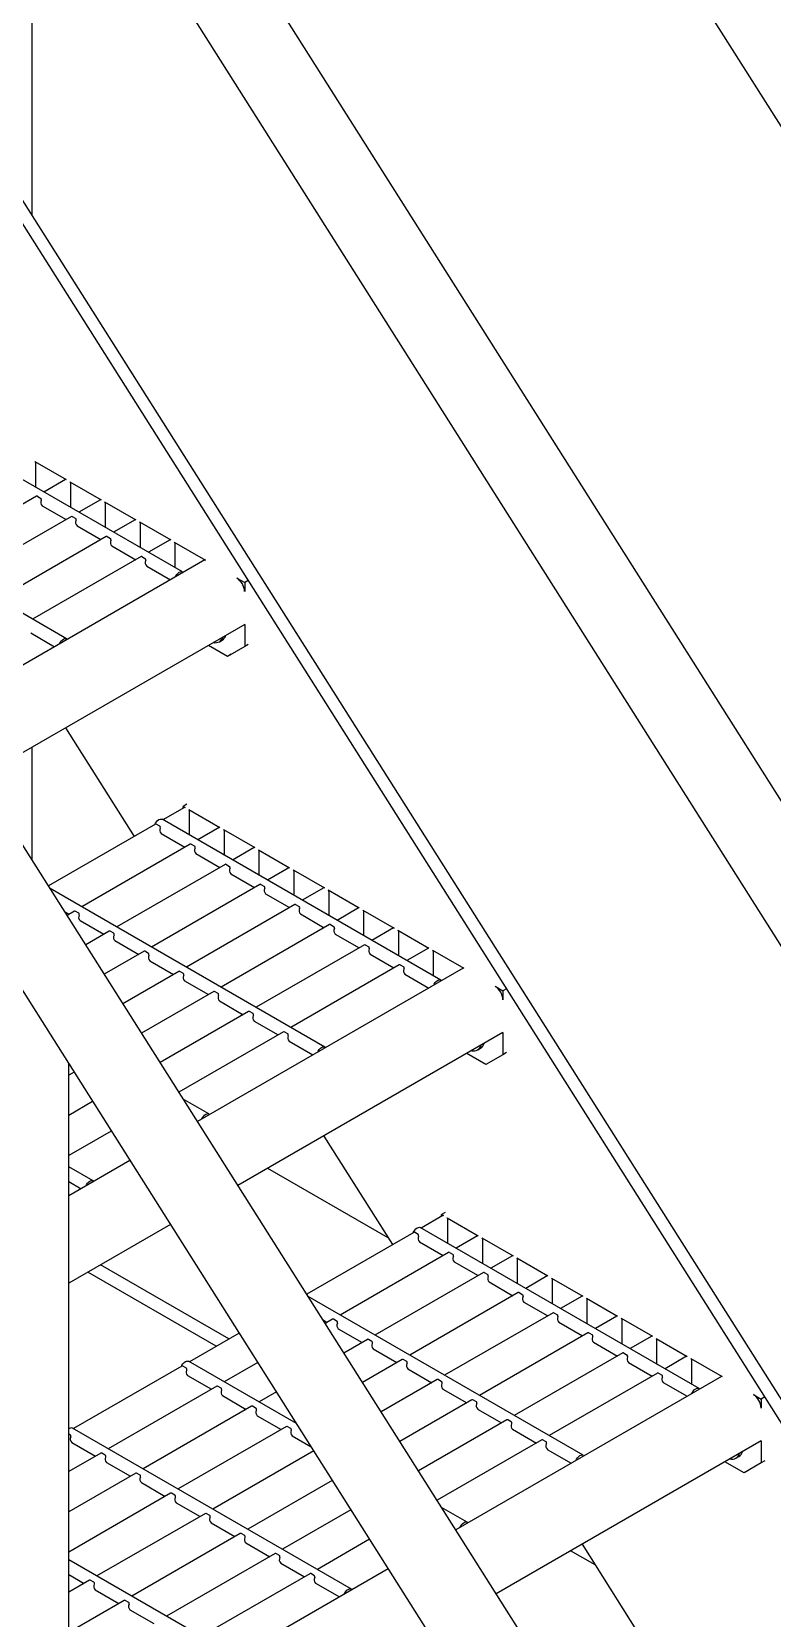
# Model space of a CAD drawing. Header units: millimetres. Extents: x 0 to 55611, y 0 to 32827.
# Drawn here: x 45507 to 45875, y 9602 to 10389 of the extents above; entities that cross this region are included whole.
import ezdxf

# ---------------------------------------------------------------- set-up
doc = ezdxf.new("R2010")
doc.units = ezdxf.units.MM
doc.header["$LTSCALE"] = 10
doc.linetypes.add('SLD-Continua', pattern=[0])
doc.layers.add('STRUC', color=5, linetype='SLD-Continua')

msp = doc.modelspace()

# ---------------------------------------------------------------- linework, layer by layer
at = {"layer": 'STRUC', "linetype": 'SLD-Continua', "lineweight": 25}
for p, q in [((45164.2, 11472.09), (46473.3, 9402.26)), ((46038.04, 9139.34), (44717.33, 11227.52)), ((44690.04, 11198.36), (45999.14, 9128.53)), ((45960.92, 9877.97), (45360.98, 10826.55)), ((45340.69, 10786.31), (45959.53, 9807.86)), ((47664.1, 6876.55), (45230.61, 10724.16)), ((47669.49, 6879.66), (45236, 10727.27)), ((45507.48, 10522.61), (45507.48, 10298.04)), ((45582.23, 10120.9), (45444.02, 10200.69)), ((45509.08, 10175.63), (45524.56, 10166.69)), ((45509.53, 10162.87), (45509.53, 10174.85)), ((45524.75, 10087.72), (45388.45, 10166.41)), ((45524.24, 10166.73), (45513.54, 10160.55)), ((45526.35, 10165.66), (45541.83, 10156.72)), ((45526.8, 10152.9), (45526.8, 10164.88)), ((45509.83, 10158.41), (45456.07, 10127.37)), ((45510.25, 10158.44), (45512.05, 10157.4)), ((45512.64, 10153.74), (45524.47, 10146.91)), ((45541.51, 10156.75), (45530.82, 10150.58)), ((45543.63, 10155.68), (45559.11, 10146.75)), ((45544.08, 10142.92), (45544.08, 10154.91)), ((45527.11, 10148.44), (45473.34, 10117.4)), ((45527.53, 10148.46), (45529.33, 10147.43)), ((45558.79, 10146.78), (45548.09, 10140.6)), ((45560.9, 10145.71), (45576.38, 10136.77)), ((45544.39, 10138.46), (45490.62, 10107.43)), ((45529.92, 10143.76), (45541.74, 10136.94)), ((45544.81, 10138.49), (45546.6, 10137.45)), ((45561.35, 10132.95), (45561.35, 10144.93)), ((45547.19, 10133.79), (45559.02, 10126.96)), ((45576.07, 10136.81), (45565.37, 10130.63)), ((45578.18, 10135.74), (45593.66, 10126.8)), ((45578.63, 10122.98), (45578.63, 10134.96)), ((45593.34, 10126.83), (45461.59, 10050.77)), ((45561.66, 10128.49), (45507.9, 10097.45)), ((45562.08, 10128.52), (45563.88, 10127.48)), ((45564.47, 10123.82), (45576.3, 10116.99)), ((45609.19, 10117.84), (45613.06, 10115.6)), ((45614.85, 10116.64), (45613.06, 10115.6)), ((45613.06, 10115.6), (45613.06, 10111.14)), ((45613.06, 10094.86), (45481.67, 10019.02)), ((45507, 10090.64), (45518.82, 10083.81)), ((45613.06, 10094.86), (45613.06, 10083.92)), ((45604.57, 10079.02), (45595.09, 10084.49)), ((45600.53, 10086.27), (45601.96, 10087.1)), ((45613.06, 10083.92), (45604.57, 10079.02)), ((45614.85, 10084.96), (45613.06, 10083.92)), ((45606.36, 10080.06), (45604.57, 10079.02)), ((45524.2, 10043.57), (45558.27, 9989.71)), ((45507.48, 10033.92), (45507.48, 9978.21)), ((45583.21, 10004.11), (45572.52, 9997.94)), ((45584.43, 10005.64), (45582.63, 10004.6)), ((45582.63, 10004.6), (45583.53, 10004.08)), ((45582.63, 10003.78), (45582.63, 10004.6)), ((45568.81, 9995.8), (45515.73, 9965.16)), ((45571.02, 9994.79), (45569.23, 9995.82)), ((45710.3, 9918.39), (45572.1, 9998.18)), ((45585.33, 10003.04), (45600.81, 9994.11)), ((45585.78, 9990.28), (45585.78, 10002.27)), ((45571.62, 9991.13), (45583.44, 9984.3)), ((45600.49, 9994.14), (45589.79, 9987.96)), ((45602.6, 9993.07), (45618.08, 9984.13)), ((45603.05, 9980.31), (45603.05, 9992.29)), ((45586.08, 9985.82), (45532.32, 9954.79)), ((45586.5, 9985.85), (45588.3, 9984.81)), ((45588.89, 9981.15), (45600.72, 9974.33)), ((45617.76, 9984.17), (45607.07, 9977.99)), ((45619.88, 9983.1), (45635.36, 9974.16)), ((45620.33, 9970.34), (45620.33, 9982.32)), ((45603.36, 9975.85), (45549.59, 9944.81)), ((45603.78, 9975.88), (45605.58, 9974.84)), ((45635.04, 9974.19), (45624.34, 9968.02)), ((45637.15, 9973.12), (45652.63, 9964.19)), ((45637.6, 9960.36), (45637.6, 9972.35)), ((45620.64, 9965.88), (45566.87, 9934.84)), ((45606.17, 9971.18), (45617.99, 9964.35)), ((45621.06, 9965.91), (45622.85, 9964.87)), ((45652.32, 9964.22), (45641.62, 9958.04)), ((45652.83, 9885.22), (45516.53, 9963.9)), ((45623.44, 9961.21), (45635.27, 9954.38)), ((45654.43, 9963.15), (45669.91, 9954.22)), ((45654.88, 9950.39), (45654.88, 9962.37)), ((45523.84, 9952.35), (45525.97, 9951.12)), ((45528.61, 9952.65), (45524.98, 9950.55)), ((45530.83, 9951.64), (45529.03, 9952.67)), ((45637.91, 9955.9), (45584.15, 9924.87)), ((45638.33, 9955.93), (45640.13, 9954.9)), ((45640.72, 9951.23), (45652.55, 9944.41)), ((45669.59, 9954.25), (45658.9, 9948.07)), ((45671.71, 9953.18), (45687.19, 9944.24)), ((45672.16, 9940.42), (45672.16, 9952.4)), ((45531.42, 9947.97), (45543.24, 9941.15)), ((45545.89, 9942.67), (45534.22, 9935.94)), ((45548.1, 9941.66), (45546.31, 9942.7)), ((45655.19, 9945.93), (45601.42, 9914.89)), ((45655.61, 9945.96), (45657.4, 9944.92)), ((45658, 9941.26), (45669.82, 9934.43)), ((45686.87, 9944.27), (45676.17, 9938.1)), ((45688.98, 9943.21), (45704.46, 9934.27)), ((45689.43, 9930.44), (45689.43, 9942.43)), ((45563.16, 9932.7), (45543.46, 9921.32)), ((45548.69, 9938), (45560.52, 9931.17)), ((45565.38, 9931.69), (45563.58, 9932.73)), ((45672.47, 9935.96), (45618.7, 9904.92)), ((45672.88, 9935.99), (45674.68, 9934.95)), ((45704.15, 9934.3), (45693.45, 9928.13)), ((45706.26, 9933.23), (45721.74, 9924.3)), ((45706.71, 9920.47), (45706.71, 9932.45)), ((45565.97, 9928.03), (45577.8, 9921.2)), ((45689.74, 9925.98), (45635.97, 9894.95)), ((45675.27, 9931.29), (45687.1, 9924.46)), ((45690.16, 9926.01), (45691.96, 9924.98)), ((45580.44, 9922.73), (45552.7, 9906.71)), ((45582.65, 9921.72), (45580.86, 9922.75)), ((45583.25, 9918.05), (45595.07, 9911.23)), ((45721.42, 9924.33), (45589.67, 9848.27)), ((45692.55, 9921.31), (45704.37, 9914.49)), ((45597.72, 9912.75), (45561.94, 9892.1)), ((45599.93, 9911.74), (45598.13, 9912.78)), ((45737.27, 9915.33), (45741.13, 9913.1)), ((45742.93, 9914.14), (45741.13, 9913.1)), ((45741.13, 9913.1), (45741.13, 9908.64)), ((45614.99, 9902.78), (45571.18, 9877.49)), ((45600.52, 9908.08), (45612.35, 9901.25)), ((45617.21, 9901.77), (45615.41, 9902.81)), ((45617.8, 9898.11), (45629.62, 9891.28)), ((45632.27, 9892.81), (45580.42, 9862.88)), ((45741.13, 9892.36), (45609.75, 9816.51)), ((45634.48, 9891.8), (45632.69, 9892.83)), ((45635.07, 9888.13), (45646.9, 9881.31)), ((45741.13, 9892.36), (45741.13, 9881.42)), ((45732.65, 9876.52), (45723.17, 9881.99)), ((45728.61, 9883.77), (45730.04, 9884.6)), ((45741.13, 9881.42), (45732.65, 9876.52)), ((45734.44, 9877.55), (45732.65, 9876.52)), ((45742.93, 9882.45), (45741.13, 9881.42)), ((45525.83, 9541.25), (45525.83, 9876.9)), ((45528.44, 9872.76), (45525.83, 9871.25)), ((45537.68, 9858.15), (45525.83, 9851.31)), ((45595.36, 9852.04), (45582.64, 9859.38)), ((45546.92, 9843.54), (45525.83, 9831.36)), ((45652.28, 9841.07), (45686.35, 9787.21)), ((45556.17, 9828.93), (45525.83, 9811.41)), ((45537.88, 9818.86), (45525.83, 9825.82)), ((45684.22, 9790.57), (45624.52, 9825.04)), ((45525.83, 9818.49), (45531.95, 9814.95)), ((45711.29, 9801.61), (45700.59, 9795.43)), ((45712.5, 9803.13), (45710.71, 9802.09)), ((45710.71, 9802.09), (45711.61, 9801.58)), ((45710.71, 9801.27), (45710.71, 9802.09)), ((45713.4, 9800.54), (45728.88, 9791.6)), ((45713.85, 9787.78), (45713.85, 9799.76)), ((45576.25, 9797.17), (45525.83, 9768.06)), ((45696.89, 9793.29), (45643.81, 9762.65)), ((45699.1, 9792.28), (45697.31, 9793.32)), ((45838.38, 9715.89), (45700.17, 9795.67)), ((45728.57, 9791.63), (45717.87, 9785.46)), ((45714.16, 9783.32), (45660.4, 9752.28)), ((45699.69, 9788.62), (45711.52, 9781.79)), ((45714.58, 9783.35), (45716.38, 9782.31)), ((45730.68, 9790.57), (45746.16, 9781.63)), ((45731.13, 9777.8), (45731.13, 9789.79)), ((45605.29, 9740.42), (45541.61, 9777.18)), ((45716.97, 9778.65), (45728.8, 9771.82)), ((45745.84, 9781.66), (45735.15, 9775.49)), ((45747.96, 9780.59), (45763.44, 9771.66)), ((45748.41, 9767.83), (45748.41, 9779.81)), ((45598.97, 9736.77), (45535.29, 9773.53)), ((45731.44, 9773.35), (45677.67, 9742.31)), ((45731.86, 9773.37), (45733.65, 9772.34)), ((45734.25, 9768.67), (45746.07, 9761.85)), ((45763.12, 9771.69), (45752.42, 9765.51)), ((45765.23, 9770.62), (45780.71, 9761.68)), ((45765.68, 9757.86), (45765.68, 9769.84)), ((45780.91, 9682.71), (45644.61, 9761.39)), ((45748.72, 9763.37), (45694.95, 9732.33)), ((45749.13, 9763.4), (45750.93, 9762.36)), ((45780.4, 9761.71), (45769.7, 9755.54)), ((45782.51, 9760.65), (45797.99, 9751.71)), ((45782.96, 9747.88), (45782.96, 9759.87)), ((45765.99, 9753.4), (45712.22, 9722.36)), ((45751.52, 9758.7), (45763.35, 9751.87)), ((45766.41, 9753.43), (45768.21, 9752.39)), ((45797.67, 9751.74), (45786.97, 9745.57)), ((45651.91, 9749.84), (45654.05, 9748.61)), ((45656.69, 9750.14), (45653.05, 9748.04)), ((45658.91, 9749.13), (45657.11, 9750.17)), ((45659.5, 9745.47), (45671.32, 9738.64)), ((45768.8, 9748.73), (45780.62, 9741.9)), ((45799.79, 9750.67), (45815.27, 9741.74)), ((45800.23, 9737.91), (45800.23, 9749.89)), ((45610.31, 9743.31), (45585.65, 9729.07)), ((45673.97, 9740.17), (45662.3, 9733.43)), ((45676.18, 9739.16), (45674.39, 9740.19)), ((45783.27, 9743.43), (45729.5, 9712.39)), ((45783.69, 9743.45), (45785.48, 9742.42)), ((45786.07, 9738.75), (45797.9, 9731.93)), ((45814.95, 9741.77), (45804.25, 9735.59)), ((45817.06, 9740.7), (45832.54, 9731.76)), ((45817.51, 9727.94), (45817.51, 9739.92)), ((45638.69, 9698.46), (45585.23, 9729.32)), ((45619.56, 9728.7), (45602.92, 9719.1)), ((45691.24, 9730.19), (45671.54, 9718.82)), ((45676.77, 9735.49), (45688.6, 9728.67)), ((45693.46, 9729.18), (45691.66, 9730.22)), ((45800.54, 9733.45), (45746.78, 9702.41)), ((45800.96, 9733.48), (45802.76, 9732.44)), ((45803.35, 9728.78), (45815.18, 9721.95)), ((45832.22, 9731.79), (45821.53, 9725.62)), ((45834.34, 9730.73), (45849.82, 9721.79)), ((45834.79, 9717.96), (45834.79, 9729.95)), ((45581.94, 9726.93), (45528.17, 9695.9)), ((45584.16, 9725.92), (45582.36, 9726.96)), ((45584.75, 9722.26), (45596.57, 9715.43)), ((45708.52, 9720.22), (45680.78, 9704.21)), ((45694.05, 9725.52), (45705.87, 9718.69)), ((45710.73, 9719.21), (45708.94, 9720.25)), ((45849.5, 9721.82), (45717.74, 9645.76)), ((45817.82, 9723.48), (45764.05, 9692.44)), ((45818.24, 9723.51), (45820.03, 9722.47)), ((45599.22, 9716.96), (45545.45, 9685.92)), ((45601.43, 9715.95), (45599.64, 9716.99)), ((45602.02, 9712.29), (45613.85, 9705.46)), ((45628.8, 9714.09), (45620.2, 9709.13)), ((45711.32, 9715.55), (45723.15, 9708.72)), ((45820.63, 9718.81), (45832.45, 9711.98)), ((45865.35, 9712.82), (45869.21, 9710.59)), ((45616.49, 9706.99), (45562.73, 9675.95)), ((45618.71, 9705.98), (45616.91, 9707.01)), ((45725.79, 9710.25), (45690.02, 9689.59)), ((45728.01, 9709.24), (45726.21, 9710.27)), ((45728.6, 9705.57), (45740.43, 9698.75)), ((45871.01, 9711.63), (45869.21, 9710.59)), ((45869.21, 9710.59), (45869.21, 9706.13)), ((45633.77, 9697.01), (45580, 9665.98)), ((45619.3, 9702.32), (45631.12, 9695.49)), ((45635.98, 9696), (45634.19, 9697.04)), ((45638.04, 9699.48), (45637.48, 9699.15)), ((45743.07, 9700.27), (45699.26, 9674.98)), ((45745.29, 9699.26), (45743.49, 9700.3)), ((45526.68, 9692.75), (45525.83, 9693.24)), ((45527.27, 9689.08), (45539.1, 9682.26)), ((45665.96, 9616.35), (45527.75, 9696.14)), ((45636.57, 9692.34), (45645.99, 9686.91)), ((45760.35, 9690.3), (45708.5, 9660.37)), ((45869.21, 9689.85), (45737.83, 9614.01)), ((45745.88, 9695.6), (45757.7, 9688.77)), ((45762.56, 9689.29), (45760.77, 9690.33)), ((45869.21, 9689.85), (45869.21, 9678.91)), ((45541.74, 9683.78), (45525.83, 9674.59)), ((45543.96, 9682.77), (45542.16, 9683.81)), ((45647.28, 9684.87), (45597.28, 9656)), ((45763.15, 9685.63), (45774.98, 9678.8)), ((45856.68, 9681.26), (45858.12, 9682.09)), ((45559.02, 9673.81), (45525.83, 9654.65)), ((45544.55, 9679.11), (45556.38, 9672.28)), ((45561.23, 9672.8), (45559.44, 9673.84)), ((45860.73, 9674.01), (45851.25, 9679.48)), ((45869.21, 9678.91), (45860.73, 9674.01)), ((45862.52, 9675.05), (45860.73, 9674.01)), ((45871.01, 9679.95), (45869.21, 9678.91)), ((45561.83, 9669.14), (45573.65, 9662.31)), ((45656.52, 9670.26), (45614.55, 9646.03)), ((45576.3, 9663.84), (45525.83, 9634.7)), ((45578.51, 9662.83), (45576.71, 9663.86)), ((45579.1, 9659.16), (45590.93, 9652.34)), ((45593.57, 9653.86), (45539.8, 9622.82)), ((45595.79, 9652.85), (45593.99, 9653.89)), ((45596.38, 9649.19), (45608.2, 9642.36)), ((45665.76, 9655.64), (45631.83, 9636.06)), ((45723.44, 9649.53), (45710.71, 9656.87)), ((45610.85, 9643.89), (45557.08, 9612.85)), ((45613.06, 9642.88), (45611.27, 9643.92)), ((45628.12, 9633.92), (45574.36, 9602.88)), ((45613.65, 9639.22), (45625.48, 9632.39)), ((45630.34, 9632.91), (45628.54, 9633.94)), ((45675, 9641.03), (45649.11, 9626.08)), ((45786.85, 9628.31), (45774.72, 9635.31)), ((45780.36, 9638.56), (45814.43, 9584.7)), ((45608.49, 9583.17), (45525.83, 9630.89)), ((45684.24, 9626.42), (45529.31, 9536.98)), ((45630.93, 9629.24), (45642.76, 9622.42)), ((45525.83, 9623.56), (45533.45, 9619.16)), ((45536.1, 9620.68), (45525.83, 9614.75)), ((45538.31, 9619.67), (45536.52, 9620.71)), ((45645.4, 9623.94), (45591.63, 9592.9)), ((45647.61, 9622.93), (45645.82, 9623.97)), ((45648.21, 9619.27), (45660.03, 9612.44)), ((45553.37, 9610.71), (45525.83, 9594.81)), ((45538.9, 9616.01), (45550.73, 9609.18)), ((45555.59, 9609.7), (45553.79, 9610.74)), ((45556.18, 9606.04), (45568.01, 9599.21))]:
    msp.add_line(p, q, dxfattribs=at)
at = {"layer": 'STRUC', "linetype": 'SLD-Continua', "lineweight": 25, "flags": 128}
for points in [[(45578.72, 10118.39), (45578.97, 10118.92), (45579.45, 10119.66), (45580.02, 10120.28), (45580.64, 10120.74), (45581.26, 10121), (45581.83, 10121.04), (45582.31, 10120.85), (45582.56, 10120.61)], [(45521.25, 10085.21), (45521.5, 10085.74), (45521.97, 10086.48), (45522.55, 10087.11), (45523.17, 10087.56), (45523.78, 10087.82), (45524.36, 10087.86), (45524.83, 10087.67), (45525.08, 10087.43)], [(45568.59, 9995.67), (45568.84, 9996.2), (45569.32, 9996.94), (45569.89, 9997.56), (45570.51, 9998.02), (45571.13, 9998.28), (45571.7, 9998.32), (45572.1, 9998.18)], [(45571.18, 9993.84), (45571.22, 9993.97), (45571.25, 9994.23), (45571.22, 9994.5), (45571.15, 9994.66), (45571.03, 9994.79), (45571.02, 9994.79)], [(45530.99, 9950.69), (45531.02, 9950.82), (45531.05, 9951.08), (45531.02, 9951.34), (45530.95, 9951.51), (45530.83, 9951.63), (45530.83, 9951.64)], [(45548.26, 9940.72), (45548.3, 9940.85), (45548.33, 9941.1), (45548.3, 9941.37), (45548.23, 9941.54), (45548.11, 9941.66), (45548.1, 9941.66)], [(45565.54, 9930.75), (45565.57, 9930.87), (45565.6, 9931.13), (45565.58, 9931.4), (45565.5, 9931.57), (45565.38, 9931.69), (45565.38, 9931.69)], [(45582.81, 9920.77), (45582.85, 9920.9), (45582.88, 9921.16), (45582.85, 9921.42), (45582.78, 9921.59), (45582.66, 9921.71), (45582.65, 9921.72)], [(45706.8, 9915.89), (45707.05, 9916.41), (45707.53, 9917.15), (45708.1, 9917.78), (45708.72, 9918.24), (45709.34, 9918.49), (45709.91, 9918.53), (45710.39, 9918.34), (45710.63, 9918.1)], [(45600.09, 9910.8), (45600.13, 9910.93), (45600.16, 9911.18), (45600.13, 9911.45), (45600.06, 9911.62), (45599.94, 9911.74), (45599.93, 9911.74)], [(45617.37, 9900.83), (45617.4, 9900.95), (45617.43, 9901.21), (45617.4, 9901.48), (45617.33, 9901.65), (45617.21, 9901.77), (45617.21, 9901.77)], [(45634.64, 9890.85), (45634.68, 9890.98), (45634.71, 9891.24), (45634.68, 9891.5), (45634.61, 9891.67), (45634.49, 9891.79), (45634.48, 9891.8)], [(45649.33, 9882.71), (45649.57, 9883.23), (45650.05, 9883.98), (45650.62, 9884.6), (45651.24, 9885.06), (45651.86, 9885.31), (45652.43, 9885.35), (45652.91, 9885.16), (45653.16, 9884.92)], [(45591.85, 9849.53), (45592.1, 9850.06), (45592.58, 9850.8), (45593.15, 9851.42), (45593.77, 9851.88), (45594.39, 9852.14), (45594.96, 9852.17), (45595.44, 9851.98), (45595.69, 9851.74)], [(45534.38, 9816.35), (45534.63, 9816.88), (45535.11, 9817.62), (45535.68, 9818.24), (45536.3, 9818.7), (45536.92, 9818.96), (45537.49, 9818.99), (45537.97, 9818.8), (45538.21, 9818.56)], [(45696.67, 9793.17), (45696.92, 9793.69), (45697.4, 9794.43), (45697.97, 9795.06), (45698.59, 9795.52), (45699.21, 9795.77), (45699.78, 9795.81), (45700.17, 9795.67)], [(45699.26, 9791.34), (45699.3, 9791.47), (45699.33, 9791.72), (45699.3, 9791.99), (45699.23, 9792.16), (45699.11, 9792.28), (45699.1, 9792.28)], [(45659.07, 9748.19), (45659.1, 9748.32), (45659.13, 9748.57), (45659.1, 9748.84), (45659.03, 9749.01), (45658.91, 9749.13), (45658.91, 9749.13)], [(45676.34, 9738.21), (45676.38, 9738.34), (45676.41, 9738.6), (45676.38, 9738.86), (45676.31, 9739.03), (45676.19, 9739.15), (45676.18, 9739.16)], [(45581.72, 9726.81), (45581.97, 9727.34), (45582.45, 9728.08), (45583.02, 9728.7), (45583.64, 9729.16), (45584.26, 9729.42), (45584.83, 9729.45), (45585.23, 9729.32)], [(45693.62, 9728.24), (45693.65, 9728.37), (45693.68, 9728.62), (45693.65, 9728.89), (45693.58, 9729.06), (45693.46, 9729.18), (45693.46, 9729.18)], [(45584.32, 9724.98), (45584.35, 9725.11), (45584.38, 9725.36), (45584.35, 9725.63), (45584.28, 9725.8), (45584.16, 9725.92), (45584.16, 9725.92)], [(45601.59, 9715.01), (45601.63, 9715.14), (45601.66, 9715.39), (45601.63, 9715.66), (45601.56, 9715.83), (45601.44, 9715.95), (45601.43, 9715.95)], [(45710.89, 9718.27), (45710.93, 9718.4), (45710.96, 9718.65), (45710.93, 9718.92), (45710.86, 9719.09), (45710.74, 9719.21), (45710.73, 9719.21)], [(45834.88, 9713.38), (45835.13, 9713.91), (45835.6, 9714.65), (45836.18, 9715.27), (45836.8, 9715.73), (45837.42, 9715.99), (45837.99, 9716.02), (45838.47, 9715.84), (45838.71, 9715.59)], [(45618.87, 9705.03), (45618.9, 9705.16), (45618.93, 9705.42), (45618.9, 9705.69), (45618.83, 9705.85), (45618.71, 9705.98), (45618.71, 9705.98)], [(45728.17, 9708.29), (45728.2, 9708.42), (45728.24, 9708.68), (45728.21, 9708.95), (45728.13, 9709.11), (45728.01, 9709.23), (45728.01, 9709.24)], [(45745.45, 9698.32), (45745.48, 9698.45), (45745.51, 9698.7), (45745.48, 9698.97), (45745.41, 9699.14), (45745.29, 9699.26), (45745.29, 9699.26)], [(45526.84, 9691.8), (45526.88, 9691.93), (45526.91, 9692.19), (45526.88, 9692.45), (45526.81, 9692.62), (45526.69, 9692.74), (45526.68, 9692.75)], [(45636.14, 9695.06), (45636.18, 9695.19), (45636.21, 9695.45), (45636.18, 9695.71), (45636.11, 9695.88), (45635.99, 9696), (45635.98, 9696)], [(45762.72, 9688.35), (45762.76, 9688.48), (45762.79, 9688.73), (45762.76, 9689), (45762.69, 9689.17), (45762.57, 9689.29), (45762.56, 9689.29)], [(45544.12, 9681.83), (45544.15, 9681.96), (45544.18, 9682.21), (45544.15, 9682.48), (45544.08, 9682.65), (45543.96, 9682.77), (45543.96, 9682.77)], [(45777.4, 9680.2), (45777.65, 9680.73), (45778.13, 9681.47), (45778.7, 9682.09), (45779.32, 9682.55), (45779.94, 9682.81), (45780.51, 9682.84), (45780.99, 9682.66), (45781.24, 9682.42)], [(45561.39, 9671.85), (45561.43, 9671.98), (45561.46, 9672.24), (45561.43, 9672.51), (45561.36, 9672.68), (45561.24, 9672.8), (45561.23, 9672.8)], [(45578.67, 9661.88), (45578.71, 9662.01), (45578.74, 9662.27), (45578.71, 9662.53), (45578.64, 9662.7), (45578.51, 9662.82), (45578.51, 9662.83)], [(45595.95, 9651.91), (45595.98, 9652.04), (45596.01, 9652.29), (45595.98, 9652.56), (45595.91, 9652.73), (45595.79, 9652.85), (45595.79, 9652.85)], [(45719.93, 9647.02), (45720.18, 9647.55), (45720.66, 9648.29), (45721.23, 9648.92), (45721.85, 9649.37), (45722.47, 9649.63), (45723.04, 9649.67), (45723.52, 9649.48), (45723.77, 9649.24)], [(45613.22, 9641.93), (45613.26, 9642.06), (45613.29, 9642.32), (45613.26, 9642.59), (45613.19, 9642.76), (45613.07, 9642.88), (45613.06, 9642.88)], [(45630.5, 9631.96), (45630.53, 9632.09), (45630.56, 9632.35), (45630.53, 9632.61), (45630.46, 9632.78), (45630.34, 9632.9), (45630.34, 9632.91)], [(45538.47, 9618.73), (45538.51, 9618.86), (45538.54, 9619.11), (45538.51, 9619.38), (45538.44, 9619.55), (45538.32, 9619.67), (45538.31, 9619.67)], [(45647.77, 9621.99), (45647.81, 9622.12), (45647.84, 9622.37), (45647.81, 9622.64), (45647.74, 9622.81), (45647.62, 9622.93), (45647.61, 9622.93)], [(45662.46, 9613.84), (45662.71, 9614.37), (45663.18, 9615.11), (45663.76, 9615.74), (45664.37, 9616.19), (45664.99, 9616.45), (45665.57, 9616.49), (45666.04, 9616.3), (45666.29, 9616.06)], [(45555.75, 9608.76), (45555.78, 9608.89), (45555.81, 9609.14), (45555.79, 9609.41), (45555.71, 9609.58), (45555.59, 9609.7), (45555.59, 9609.7)]]:
    msp.add_lwpolyline(points, dxfattribs=at)
at = {"layer": 'STRUC', "linetype": 'SLD-Continua', "lineweight": 25}
for centre, radius, start, end in [((45508.55, 10174.81), 0.976, 2.60548, 57.39452), ((45524.37, 10166.43), 0.319, 54.38242, 114.30712), ((45525.83, 10164.84), 0.976, 2.60548, 57.39452), ((45510.07, 10158.08), 0.402, 62.67548, 125.53746), ((45514.2, 10155.38), 2.26, 151.51274, 226.52778), ((45511.51, 10156.82), 0.791, 332.3428, 46.88272), ((45541.65, 10156.46), 0.319, 54.38242, 114.30712), ((45543.1, 10154.86), 0.976, 2.60548, 57.39452), ((45527.35, 10148.11), 0.402, 62.67548, 125.53746), ((45531.47, 10145.41), 2.26, 151.51274, 226.52778), ((45528.79, 10146.85), 0.791, 332.3428, 46.88272), ((45558.92, 10146.49), 0.319, 54.38242, 114.30712), ((45560.38, 10144.89), 0.976, 2.60548, 57.39452), ((45544.62, 10138.13), 0.402, 62.67548, 125.53746), ((45546.06, 10136.88), 0.791, 332.3428, 46.88272), ((45548.75, 10135.43), 2.26, 151.51274, 226.52778), ((45576.2, 10136.51), 0.319, 54.38242, 114.30712), ((45577.65, 10134.92), 0.976, 2.60548, 57.39452), ((45561.9, 10128.16), 0.402, 62.67548, 125.53746), ((45566.02, 10125.46), 2.26, 151.51274, 226.52778), ((45563.34, 10126.9), 0.791, 332.3428, 46.88272), ((45593.47, 10126.54), 0.319, 54.38242, 114.30712), ((45604.66, 10110.76), 8.4, 2.60548, 57.39452), ((45598.57, 10089.66), 3.87, 254.8736, 345.12102), ((45599.83, 10090.56), 4.06, 301.69735, 344.81418), ((45583.34, 10003.82), 0.319, 54.38242, 114.30712), ((45569.05, 9995.48), 0.388, 62.25901, 127.51914), ((45584.8, 10002.22), 0.976, 2.60548, 57.39452), ((45573.17, 9992.77), 2.26, 151.51274, 226.52778), ((45600.62, 9993.85), 0.319, 54.38242, 114.30712), ((45602.08, 9992.25), 0.976, 2.60548, 57.39452), ((45586.32, 9985.49), 0.402, 62.67548, 125.53746), ((45590.45, 9982.79), 2.26, 151.51274, 226.52778), ((45587.76, 9984.24), 0.791, 332.3428, 46.88272), ((45617.9, 9983.88), 0.319, 54.38242, 114.30712), ((45619.35, 9982.28), 0.976, 2.60548, 57.39452), ((45603.6, 9975.52), 0.402, 62.67548, 125.53746), ((45607.72, 9972.82), 2.26, 151.51274, 226.52778), ((45605.04, 9974.26), 0.791, 332.3428, 46.88272), ((45635.17, 9973.9), 0.319, 54.38242, 114.30712), ((45636.63, 9972.3), 0.976, 2.60548, 57.39452), ((45620.87, 9965.55), 0.402, 62.67548, 125.53746), ((45625, 9962.85), 2.26, 151.51274, 226.52778), ((45622.31, 9964.29), 0.791, 332.3428, 46.88272), ((45652.45, 9963.93), 0.319, 54.38242, 114.30712), ((45653.9, 9962.33), 0.976, 2.60548, 57.39452), ((45528.84, 9952.3), 0.414, 63.33801, 124.21976), ((45532.97, 9949.61), 2.26, 151.51274, 226.52778), ((45638.15, 9955.58), 0.402, 62.67548, 125.53746), ((45642.27, 9952.87), 2.26, 151.51274, 226.52778), ((45639.59, 9954.32), 0.791, 332.3428, 46.88272), ((45669.72, 9953.96), 0.319, 54.38242, 114.30712), ((45671.18, 9952.36), 0.976, 2.60548, 57.39452), ((45546.12, 9942.33), 0.414, 63.33801, 124.21976), ((45550.25, 9939.64), 2.26, 151.51274, 226.52778), ((45655.42, 9945.6), 0.402, 62.67548, 125.53746), ((45659.55, 9942.9), 2.26, 151.51274, 226.52778), ((45656.86, 9944.34), 0.791, 332.3428, 46.88272), ((45687, 9943.98), 0.319, 54.38242, 114.30712), ((45688.46, 9942.38), 0.976, 2.60548, 57.39452), ((45563.4, 9932.36), 0.414, 63.33801, 124.21976), ((45672.7, 9935.63), 0.402, 62.67548, 125.53746), ((45676.83, 9932.93), 2.26, 151.51274, 226.52778), ((45674.14, 9934.37), 0.791, 332.3428, 46.88272), ((45704.28, 9934.01), 0.319, 54.38242, 114.30712), ((45705.73, 9932.41), 0.976, 2.60548, 57.39452), ((45567.53, 9929.67), 2.26, 151.51274, 226.52778), ((45689.98, 9925.66), 0.402, 62.67548, 125.53746), ((45691.42, 9924.4), 0.791, 332.3428, 46.88272), ((45580.67, 9922.38), 0.414, 63.33801, 124.21976), ((45584.8, 9919.69), 2.26, 151.51274, 226.52778), ((45694.1, 9922.95), 2.26, 151.51274, 226.52778), ((45721.55, 9924.04), 0.319, 54.38242, 114.30712), ((45597.95, 9912.41), 0.414, 63.33801, 124.21976), ((45602.08, 9909.72), 2.26, 151.51274, 226.52778), ((45732.74, 9908.25), 8.4, 2.60548, 57.39452), ((45615.23, 9902.44), 0.414, 63.33801, 124.21976), ((45619.35, 9899.75), 2.26, 151.51274, 226.52778), ((45632.5, 9892.46), 0.414, 63.33801, 124.21976), ((45636.63, 9889.77), 2.26, 151.51274, 226.52778), ((45726.65, 9887.15), 3.87, 254.8736, 345.12102), ((45727.91, 9888.05), 4.06, 301.69735, 344.81418), ((45711.42, 9801.32), 0.319, 54.38242, 114.30712), ((45712.88, 9799.72), 0.976, 2.60548, 57.39452), ((45697.13, 9792.98), 0.388, 62.25901, 127.51914), ((45701.25, 9790.26), 2.26, 151.51274, 226.52778), ((45728.7, 9791.34), 0.319, 54.38242, 114.30712), ((45714.4, 9782.99), 0.402, 62.67548, 125.53746), ((45730.16, 9789.74), 0.976, 2.60548, 57.39452), ((45718.53, 9780.29), 2.26, 151.51274, 226.52778), ((45715.84, 9781.73), 0.791, 332.3428, 46.88272), ((45745.97, 9781.37), 0.319, 54.38242, 114.30712), ((45747.43, 9779.77), 0.976, 2.60548, 57.39452), ((45731.67, 9773.02), 0.402, 62.67548, 125.53746), ((45735.8, 9770.31), 2.26, 151.51274, 226.52778), ((45733.11, 9771.76), 0.791, 332.3428, 46.88272), ((45763.25, 9771.4), 0.319, 54.38242, 114.30712), ((45764.71, 9769.8), 0.976, 2.60548, 57.39452), ((45748.95, 9763.04), 0.402, 62.67548, 125.53746), ((45753.08, 9760.34), 2.26, 151.51274, 226.52778), ((45750.39, 9761.79), 0.791, 332.3428, 46.88272), ((45780.53, 9761.42), 0.319, 54.38242, 114.30712), ((45781.98, 9759.82), 0.976, 2.60548, 57.39452), ((45766.23, 9753.07), 0.402, 62.67548, 125.53746), ((45770.35, 9750.37), 2.26, 151.51274, 226.52778), ((45767.67, 9751.81), 0.791, 332.3428, 46.88272), ((45797.8, 9751.45), 0.319, 54.38242, 114.30712), ((45656.92, 9749.8), 0.414, 63.33801, 124.21976), ((45661.05, 9747.11), 2.26, 151.51274, 226.52778), ((45799.26, 9749.85), 0.976, 2.60548, 57.39452), ((45674.2, 9739.82), 0.414, 63.33801, 124.21976), ((45678.33, 9737.13), 2.26, 151.51274, 226.52778), ((45783.5, 9743.1), 0.402, 62.67548, 125.53746), ((45787.63, 9740.39), 2.26, 151.51274, 226.52778), ((45784.94, 9741.84), 0.791, 332.3428, 46.88272), ((45815.08, 9741.48), 0.319, 54.38242, 114.30712), ((45816.54, 9739.88), 0.976, 2.60548, 57.39452), ((45691.48, 9729.85), 0.414, 63.33801, 124.21976), ((45695.6, 9727.16), 2.26, 151.51274, 226.52778), ((45800.78, 9733.12), 0.402, 62.67548, 125.53746), ((45804.91, 9730.42), 2.26, 151.51274, 226.52778), ((45802.22, 9731.87), 0.791, 332.3428, 46.88272), ((45832.36, 9731.5), 0.319, 54.38242, 114.30712), ((45833.81, 9729.9), 0.976, 2.60548, 57.39452), ((45582.17, 9726.59), 0.414, 63.33801, 124.21976), ((45586.3, 9723.9), 2.26, 151.51274, 226.52778), ((45708.75, 9719.88), 0.414, 63.33801, 124.21976), ((45818.05, 9723.15), 0.402, 62.67548, 125.53746), ((45822.18, 9720.45), 2.26, 151.51274, 226.52778), ((45819.49, 9721.89), 0.791, 332.3428, 46.88272), ((45849.63, 9721.53), 0.319, 54.38242, 114.30712), ((45599.45, 9716.62), 0.414, 63.33801, 124.21976), ((45603.58, 9713.93), 2.26, 151.51274, 226.52778), ((45712.88, 9717.19), 2.26, 151.51274, 226.52778), ((45860.82, 9705.75), 8.4, 2.60548, 57.39452), ((45616.73, 9706.65), 0.414, 63.33801, 124.21976), ((45620.85, 9703.96), 2.26, 151.51274, 226.52778), ((45726.03, 9709.9), 0.414, 63.33801, 124.21976), ((45730.16, 9707.21), 2.26, 151.51274, 226.52778), ((45634, 9696.67), 0.414, 63.33801, 124.21976), ((45743.3, 9699.93), 0.414, 63.33801, 124.21976), ((45747.43, 9697.24), 2.26, 151.51274, 226.52778), ((45527.09, 9694.42), 1.84, 68.94131, 133.54313), ((45528.83, 9690.72), 2.26, 151.51274, 226.52778), ((45638.13, 9693.98), 2.26, 151.51274, 226.52778), ((45760.58, 9689.96), 0.414, 63.33801, 124.21976), ((45541.98, 9683.44), 0.414, 63.33801, 124.21976), ((45546.1, 9680.75), 2.26, 151.51274, 226.52778), ((45764.71, 9687.27), 2.26, 151.51274, 226.52778), ((45854.73, 9684.65), 3.87, 254.8736, 345.12102), ((45855.99, 9685.55), 4.06, 301.69735, 344.81418), ((45559.25, 9673.47), 0.414, 63.33801, 124.21976), ((45563.38, 9670.78), 2.26, 151.51274, 226.52778), ((45576.53, 9663.49), 0.414, 63.33801, 124.21976), ((45580.66, 9660.8), 2.26, 151.51274, 226.52778), ((45593.8, 9653.52), 0.414, 63.33801, 124.21976), ((45597.93, 9650.83), 2.26, 151.51274, 226.52778), ((45611.08, 9643.55), 0.414, 63.33801, 124.21976), ((45615.21, 9640.86), 2.26, 151.51274, 226.52778), ((45628.36, 9633.57), 0.414, 63.33801, 124.21976), ((45632.48, 9630.88), 2.26, 151.51274, 226.52778), ((45536.33, 9620.34), 0.414, 63.33801, 124.21976), ((45540.46, 9617.65), 2.26, 151.51274, 226.52778), ((45645.63, 9623.6), 0.414, 63.33801, 124.21976), ((45649.76, 9620.91), 2.26, 151.51274, 226.52778), ((45553.61, 9610.37), 0.414, 63.33801, 124.21976), ((45557.73, 9607.68), 2.26, 151.51274, 226.52778)]:
    msp.add_arc(centre, radius, start, end, dxfattribs=at)

doc.saveas('drawing.dxf')
